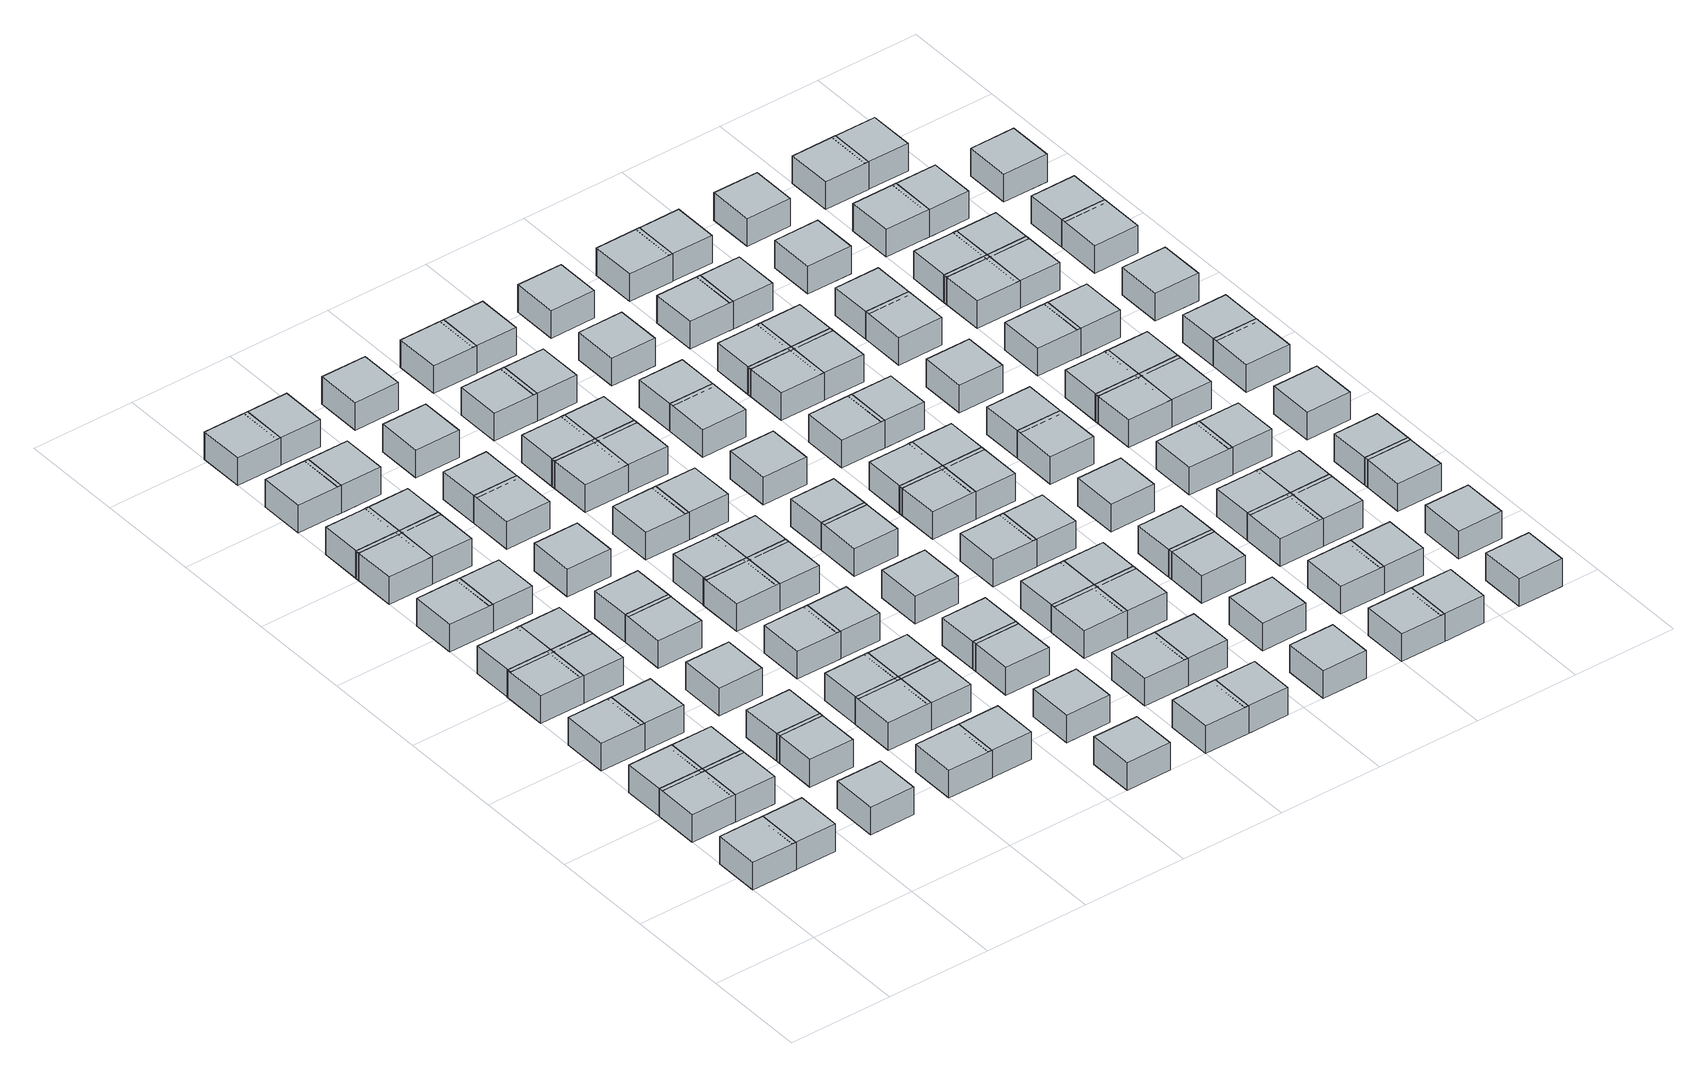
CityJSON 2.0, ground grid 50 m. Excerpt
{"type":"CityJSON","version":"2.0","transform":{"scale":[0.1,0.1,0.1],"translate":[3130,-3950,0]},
"CityObjects":{
"object1":{"type":"GenericCityObject","geometry":[{"type":"Solid","lod":"1","boundaries":[[[[0,1,2,3]],[[4,5,1,0]],[[5,6,2,1]],[[6,7,3,2]],[[7,4,0,3]],[[7,6,5,4]]]]}]},
"object2":{"type":"GenericCityObject","geometry":[{"type":"Solid","lod":"1","boundaries":[[[[8,9,10,11]],[[12,13,9,8]],[[13,14,10,9]],[[14,15,11,10]],[[15,12,8,11]],[[15,14,13,12]]]]}]},
"object3":{"type":"GenericCityObject","geometry":[{"type":"Solid","lod":"1","boundaries":[[[[16,17,18,19]],[[20,21,17,16]],[[21,22,18,17]],[[22,23,19,18]],[[23,20,16,19]],[[23,22,21,20]]]]}]},
"object4":{"type":"GenericCityObject","geometry":[{"type":"Solid","lod":"1","boundaries":[[[[24,25,26,27]],[[28,29,25,24]],[[29,30,26,25]],[[30,31,27,26]],[[31,28,24,27]],[[31,30,29,28]]]]}]},
"object5":{"type":"GenericCityObject","geometry":[{"type":"Solid","lod":"1","boundaries":[[[[32,33,34,35]],[[36,37,33,32]],[[37,38,34,33]],[[38,39,35,34]],[[39,36,32,35]],[[39,38,37,36]]]]}]},
"object6":{"type":"GenericCityObject","geometry":[{"type":"Solid","lod":"1","boundaries":[[[[40,41,42,43]],[[44,45,41,40]],[[45,46,42,41]],[[46,47,43,42]],[[47,44,40,43]],[[47,46,45,44]]]]}]},
"object7":{"type":"GenericCityObject","geometry":[{"type":"Solid","lod":"1","boundaries":[[[[48,49,50,51]],[[52,53,49,48]],[[53,54,50,49]],[[54,55,51,50]],[[55,52,48,51]],[[55,54,53,52]]]]}]},
"object8":{"type":"GenericCityObject","geometry":[{"type":"Solid","lod":"1","boundaries":[[[[56,57,58,59]],[[60,61,57,56]],[[61,62,58,57]],[[62,63,59,58]],[[63,60,56,59]],[[63,62,61,60]]]]}]},
"object9":{"type":"GenericCityObject","geometry":[{"type":"Solid","lod":"1","boundaries":[[[[64,65,66,67]],[[68,69,65,64]],[[69,70,66,65]],[[70,71,67,66]],[[71,68,64,67]],[[71,70,69,68]]]]}]},
"object10":{"type":"GenericCityObject","geometry":[{"type":"Solid","lod":"1","boundaries":[[[[72,73,74,75]],[[76,77,73,72]],[[77,78,74,73]],[[78,79,75,74]],[[79,76,72,75]],[[79,78,77,76]]]]}]},
"object11":{"type":"GenericCityObject","geometry":[{"type":"Solid","lod":"1","boundaries":[[[[80,81,82,83]],[[84,85,81,80]],[[85,86,82,81]],[[86,87,83,82]],[[87,84,80,83]],[[87,86,85,84]]]]}]},
"object12":{"type":"GenericCityObject","geometry":[{"type":"Solid","lod":"1","boundaries":[[[[88,89,90,91]],[[92,93,89,88]],[[93,94,90,89]],[[94,95,91,90]],[[95,92,88,91]],[[95,94,93,92]]]]}]},
"object13":{"type":"GenericCityObject","geometry":[{"type":"Solid","lod":"1","boundaries":[[[[96,97,98,99]],[[100,101,97,96]],[[101,102,98,97]],[[102,103,99,98]],[[103,100,96,99]],[[103,102,101,100]]]]}]},
"object14":{"type":"GenericCityObject","geometry":[{"type":"Solid","lod":"1","boundaries":[[[[104,105,106,107]],[[108,109,105,104]],[[109,110,106,105]],[[110,111,107,106]],[[111,108,104,107]],[[111,110,109,108]]]]}]},
"object15":{"type":"GenericCityObject","geometry":[{"type":"Solid","lod":"1","boundaries":[[[[112,113,114,115]],[[116,117,113,112]],[[117,118,114,113]],[[118,119,115,114]],[[119,116,112,115]],[[119,118,117,116]]]]}]},
"object16":{"type":"GenericCityObject","geometry":[{"type":"Solid","lod":"1","boundaries":[[[[120,121,122,123]],[[124,125,121,120]],[[125,126,122,121]],[[126,127,123,122]],[[127,124,120,123]],[[127,126,125,124]]]]}]},
"object17":{"type":"GenericCityObject","geometry":[{"type":"Solid","lod":"1","boundaries":[[[[128,129,130,131]],[[132,133,129,128]],[[133,134,130,129]],[[134,135,131,130]],[[135,132,128,131]],[[135,134,133,132]]]]}]},
"object18":{"type":"GenericCityObject","geometry":[{"type":"Solid","lod":"1","boundaries":[[[[136,137,138,139]],[[140,141,137,136]],[[141,142,138,137]],[[142,143,139,138]],[[143,140,136,139]],[[143,142,141,140]]]]}]},
"object19":{"type":"GenericCityObject","geometry":[{"type":"Solid","lod":"1","boundaries":[[[[144,145,146,147]],[[148,149,145,144]],[[149,150,146,145]],[[150,151,147,146]],[[151,148,144,147]],[[151,150,149,148]]]]}]},
"object20":{"type":"GenericCityObject","geometry":[{"type":"Solid","lod":"1","boundaries":[[[[152,153,154,155]],[[156,157,153,152]],[[157,158,154,153]],[[158,159,155,154]],[[159,156,152,155]],[[159,158,157,156]]]]}]},
"object21":{"type":"GenericCityObject","geometry":[{"type":"Solid","lod":"1","boundaries":[[[[160,161,162,163]],[[164,165,161,160]],[[165,166,162,161]],[[166,167,163,162]],[[167,164,160,163]],[[167,166,165,164]]]]}]},
"object22":{"type":"GenericCityObject","geometry":[{"type":"Solid","lod":"1","boundaries":[[[[168,169,170,171]],[[172,173,169,168]],[[173,174,170,169]],[[174,175,171,170]],[[175,172,168,171]],[[175,174,173,172]]]]}]},
"object23":{"type":"GenericCityObject","geometry":[{"type":"Solid","lod":"1","boundaries":[[[[176,177,178,179]],[[180,181,177,176]],[[181,182,178,177]],[[182,183,179,178]],[[183,180,176,179]],[[183,182,181,180]]]]}]},
"object24":{"type":"GenericCityObject","geometry":[{"type":"Solid","lod":"1","boundaries":[[[[184,185,186,187]],[[188,189,185,184]],[[189,190,186,185]],[[190,191,187,186]],[[191,188,184,187]],[[191,190,189,188]]]]}]},
"object25":{"type":"GenericCityObject","geometry":[{"type":"Solid","lod":"1","boundaries":[[[[192,193,194,195]],[[196,197,193,192]],[[197,198,194,193]],[[198,199,195,194]],[[199,196,192,195]],[[199,198,197,196]]]]}]},
"object26":{"type":"GenericCityObject","geometry":[{"type":"Solid","lod":"1","boundaries":[[[[200,201,202,203]],[[204,205,201,200]],[[205,206,202,201]],[[206,207,203,202]],[[207,204,200,203]],[[207,206,205,204]]]]}]},
"object27":{"type":"GenericCityObject","geometry":[{"type":"Solid","lod":"1","boundaries":[[[[208,209,210,211]],[[212,213,209,208]],[[213,214,210,209]],[[214,215,211,210]],[[215,212,208,211]],[[215,214,213,212]]]]}]},
"object28":{"type":"GenericCityObject","geometry":[{"type":"Solid","lod":"1","boundaries":[[[[216,217,218,219]],[[220,221,217,216]],[[221,222,218,217]],[[222,223,219,218]],[[223,220,216,219]],[[223,222,221,220]]]]}]},
"object29":{"type":"GenericCityObject","geometry":[{"type":"Solid","lod":"1","boundaries":[[[[224,225,226,227]],[[228,229,225,224]],[[229,230,226,225]],[[230,231,227,226]],[[231,228,224,227]],[[231,230,229,228]]]]}]},
"object30":{"type":"GenericCityObject","geometry":[{"type":"Solid","lod":"1","boundaries":[[[[232,233,234,235]],[[236,237,233,232]],[[237,238,234,233]],[[238,239,235,234]],[[239,236,232,235]],[[239,238,237,236]]]]}]},
"object31":{"type":"GenericCityObject","geometry":[{"type":"Solid","lod":"1","boundaries":[[[[240,241,242,243]],[[244,245,241,240]],[[245,246,242,241]],[[246,247,243,242]],[[247,244,240,243]],[[247,246,245,244]]]]}]},
"object32":{"type":"GenericCityObject","geometry":[{"type":"Solid","lod":"1","boundaries":[[[[248,249,250,251]],[[252,253,249,248]],[[253,254,250,249]],[[254,255,251,250]],[[255,252,248,251]],[[255,254,253,252]]]]}]},
"object33":{"type":"GenericCityObject","geometry":[{"type":"Solid","lod":"1","boundaries":[[[[256,257,258,259]],[[260,261,257,256]],[[261,262,258,257]],[[262,263,259,258]],[[263,260,256,259]],[[263,262,261,260]]]]}]},
"object34":{"type":"GenericCityObject","geometry":[{"type":"Solid","lod":"1","boundaries":[[[[264,265,266,267]],[[268,269,265,264]],[[269,270,266,265]],[[270,271,267,266]],[[271,268,264,267]],[[271,270,269,268]]]]}]},
"object35":{"type":"GenericCityObject","geometry":[{"type":"Solid","lod":"1","boundaries":[[[[272,273,274,275]],[[276,277,273,272]],[[277,278,274,273]],[[278,279,275,274]],[[279,276,272,275]],[[279,278,277,276]]]]}]},
"object36":{"type":"GenericCityObject","geometry":[{"type":"Solid","lod":"1","boundaries":[[[[280,281,282,283]],[[284,285,281,280]],[[285,286,282,281]],[[286,287,283,282]],[[287,284,280,283]],[[287,286,285,284]]]]}]},
"object37":{"type":"GenericCityObject","geometry":[{"type":"Solid","lod":"1","boundaries":[[[[288,289,290,291]],[[292,293,289,288]],[[293,294,290,289]],[[294,295,291,290]],[[295,292,288,291]],[[295,294,293,292]]]]}]},
"object38":{"type":"GenericCityObject","geometry":[{"type":"Solid","lod":"1","boundaries":[[[[296,297,298,299]],[[300,301,297,296]],[[301,302,298,297]],[[302,303,299,298]],[[303,300,296,299]],[[303,302,301,300]]]]}]},
"object39":{"type":"GenericCityObject","geometry":[{"type":"Solid","lod":"1","boundaries":[[[[304,305,306,307]],[[308,309,305,304]],[[309,310,306,305]],[[310,311,307,306]],[[311,308,304,307]],[[311,310,309,308]]]]}]},
"object40":{"type":"GenericCityObject","geometry":[{"type":"Solid","lod":"1","boundaries":[[[[312,313,314,315]],[[316,317,313,312]],[[317,318,314,313]],[[318,319,315,314]],[[319,316,312,315]],[[319,318,317,316]]]]}]},
"object41":{"type":"GenericCityObject","geometry":[{"type":"Solid","lod":"1","boundaries":[[[[320,321,322,323]],[[324,325,321,320]],[[325,326,322,321]],[[326,327,323,322]],[[327,324,320,323]],[[327,326,325,324]]]]}]},
"object42":{"type":"GenericCityObject","geometry":[{"type":"Solid","lod":"1","boundaries":[[[[328,329,330,331]],[[332,333,329,328]],[[333,334,330,329]],[[334,335,331,330]],[[335,332,328,331]],[[335,334,333,332]]]]}]},
"object43":{"type":"GenericCityObject","geometry":[{"type":"Solid","lod":"1","boundaries":[[[[336,337,338,339]],[[340,341,337,336]],[[341,342,338,337]],[[342,343,339,338]],[[343,340,336,339]],[[343,342,341,340]]]]}]},
"object44":{"type":"GenericCityObject","geometry":[{"type":"Solid","lod":"1","boundaries":[[[[344,345,346,347]],[[348,349,345,344]],[[349,350,346,345]],[[350,351,347,346]],[[351,348,344,347]],[[351,350,349,348]]]]}]},
"object45":{"type":"GenericCityObject","geometry":[{"type":"Solid","lod":"1","boundaries":[[[[352,353,354,355]],[[356,357,353,352]],[[357,358,354,353]],[[358,359,355,354]],[[359,356,352,355]],[[359,358,357,356]]]]}]},
"object46":{"type":"GenericCityObject","geometry":[{"type":"Solid","lod":"1","boundaries":[[[[360,361,362,363]],[[364,365,361,360]],[[365,366,362,361]],[[366,367,363,362]],[[367,364,360,363]],[[367,366,365,364]]]]}]},
"object47":{"type":"GenericCityObject","geometry":[{"type":"Solid","lod":"1","boundaries":[[[[368,369,370,371]],[[372,373,369,368]],[[373,374,370,369]],[[374,375,371,370]],[[375,372,368,371]],[[375,374,373,372]]]]}]},
"object48":{"type":"GenericCityObject","geometry":[{"type":"Solid","lod":"1","boundaries":[[[[376,377,378,379]],[[380,381,377,376]],[[381,382,378,377]],[[382,383,379,378]],[[383,380,376,379]],[[383,382,381,380]]]]}]},
"object49":{"type":"GenericCityObject","geometry":[{"type":"Solid","lod":"1","boundaries":[[[[384,385,386,387]],[[388,389,385,384]],[[389,390,386,385]],[[390,391,387,386]],[[391,388,384,387]],[[391,390,389,388]]]]}]},
"object50":{"type":"GenericCityObject","geometry":[{"type":"Solid","lod":"1","boundaries":[[[[392,393,394,395]],[[396,397,393,392]],[[397,398,394,393]],[[398,399,395,394]],[[399,396,392,395]],[[399,398,397,396]]]]}]},
"object51":{"type":"GenericCityObject","geometry":[{"type":"Solid","lod":"1","boundaries":[[[[400,401,402,403]],[[404,405,401,400]],[[405,406,402,401]],[[406,407,403,402]],[[407,404,400,403]],[[407,406,405,404]]]]}]},
"object52":{"type":"GenericCityObject","geometry":[{"type":"Solid","lod":"1","boundaries":[[[[408,409,410,411]],[[412,413,409,408]],[[413,414,410,409]],[[414,415,411,410]],[[415,412,408,411]],[[415,414,413,412]]]]}]},
"object53":{"type":"GenericCityObject","geometry":[{"type":"Solid","lod":"1","boundaries":[[[[416,417,418,419]],[[420,421,417,416]],[[421,422,418,417]],[[422,423,419,418]],[[423,420,416,419]],[[423,422,421,420]]]]}]},
"object54":{"type":"GenericCityObject","geometry":[{"type":"Solid","lod":"1","boundaries":[[[[424,425,426,427]],[[428,429,425,424]],[[429,430,426,425]],[[430,431,427,426]],[[431,428,424,427]],[[431,430,429,428]]]]}]},
"object55":{"type":"GenericCityObject","geometry":[{"type":"Solid","lod":"1","boundaries":[[[[432,433,434,435]],[[436,437,433,432]],[[437,438,434,433]],[[438,439,435,434]],[[439,436,432,435]],[[439,438,437,436]]]]}]},
"object56":{"type":"GenericCityObject","geometry":[{"type":"Solid","lod":"1","boundaries":[[[[440,441,442,443]],[[444,445,441,440]],[[445,446,442,441]],[[446,447,443,442]],[[447,444,440,443]],[[447,446,445,444]]]]}]},
"object57":{"type":"GenericCityObject","geometry":[{"type":"Solid","lod":"1","boundaries":[[[[448,449,450,451]],[[452,453,449,448]],[[453,454,450,449]],[[454,455,451,450]],[[455,452,448,451]],[[455,454,453,452]]]]}]},
"object58":{"type":"GenericCityObject","geometry":[{"type":"Solid","lod":"1","boundaries":[[[[456,457,458,459]],[[460,461,457,456]],[[461,462,458,457]],[[462,463,459,458]],[[463,460,456,459]],[[463,462,461,460]]]]}]},
"object59":{"type":"GenericCityObject","geometry":[{"type":"Solid","lod":"1","boundaries":[[[[464,465,466,467]],[[468,469,465,464]],[[469,470,466,465]],[[470,471,467,466]],[[471,468,464,467]],[[471,470,469,468]]]]}]},
"object60":{"type":"GenericCityObject","geometry":[{"type":"Solid","lod":"1","boundaries":[[[[472,473,474,475]],[[476,477,473,472]],[[477,478,474,473]],[[478,479,475,474]],[[479,476,472,475]],[[479,478,477,476]]]]}]},
"object61":{"type":"GenericCityObject","geometry":[{"type":"Solid","lod":"1","boundaries":[[[[480,481,482,483]],[[484,485,481,480]],[[485,486,482,481]],[[486,487,483,482]],[[487,484,480,483]],[[487,486,485,484]]]]}]},
"object62":{"type":"GenericCityObject","geometry":[{"type":"Solid","lod":"1","boundaries":[[[[488,489,490,491]],[[492,493,489,488]],[[493,494,490,489]],[[494,495,491,490]],[[495,492,488,491]],[[495,494,493,492]]]]}]},
"object63":{"type":"GenericCityObject","geometry":[{"type":"Solid","lod":"1","boundaries":[[[[496,497,498,499]],[[500,501,497,496]],[[501,502,498,497]],[[502,503,499,498]],[[503,500,496,499]],[[503,502,501,500]]]]}]},
"object64":{"type":"GenericCityObject","geometry":[{"type":"Solid","lod":"1","boundaries":[[[[504,505,506,507]],[[508,509,505,504]],[[509,510,506,505]],[[510,511,507,506]],[[511,508,504,507]],[[511,510,509,508]]]]}]},
"object65":{"type":"GenericCityObject","geometry":[{"type":"Solid","lod":"1","boundaries":[[[[512,513,514,515]],[[516,517,513,512]],[[517,518,514,513]],[[518,519,515,514]],[[519,516,512,515]],[[519,518,517,516]]]]}]},
"object66":{"type":"GenericCityObject","geometry":[{"type":"Solid","lod":"1","boundaries":[[[[520,521,522,523]],[[524,525,521,520]],[[525,526,522,521]],[[526,527,523,522]],[[527,524,520,523]],[[527,526,525,524]]]]}]},
"object67":{"type":"GenericCityObject","geometry":[{"type":"Solid","lod":"1","boundaries":[[[[528,529,530,531]],[[532,533,529,528]],[[533,534,530,529]],[[534,535,531,530]],[[535,532,528,531]],[[535,534,533,532]]]]}]},
"object68":{"type":"GenericCityObject","geometry":[{"type":"Solid","lod":"1","boundaries":[[[[536,537,538,539]],[[540,541,537,536]],[[541,542,538,537]],[[542,543,539,538]],[[543,540,536,539]],[[543,542,541,540]]]]}]},
"object69":{"type":"GenericCityObject","geometry":[{"type":"Solid","lod":"1","boundaries":[[[[544,545,546,547]],[[548,549,545,544]],[[549,550,546,545]],[[550,551,547,546]],[[551,548,544,547]],[[551,550,549,548]]]]}]},
"object70":{"type":"GenericCityObject","geometry":[{"type":"Solid","lod":"1","boundaries":[[[[552,553,554,555]],[[556,557,553,552]],[[557,558,554,553]],[[558,559,555,554]],[[559,556,552,555]],[[559,558,557,556]]]]}]},
"object71":{"type":"GenericCityObject","geometry":[{"type":"Solid","lod":"1","boundaries":[[[[560,561,562,563]],[[564,565,561,560]],[[565,566,562,561]],[[566,567,563,562]],[[567,564,560,563]],[[567,566,565,564]]]]}]},
"object72":{"type":"GenericCityObject","geometry":[{"type":"Solid","lod":"1","boundaries":[[[[568,569,570,571]],[[572,573,569,568]],[[573,574,570,569]],[[574,575,571,570]],[[575,572,568,571]],[[575,574,573,572]]]]}]},
"object73":{"type":"GenericCityObject","geometry":[{"type":"Solid","lod":"1","boundaries":[[[[576,577,578,579]],[[580,581,577,576]],[[581,582,578,577]],[[582,583,579,578]],[[583,580,576,579]],[[583,582,581,580]]]]}]},
"object74":{"type":"GenericCityObject","geometry":[{"type":"Solid","lod":"1","boundaries":[[[[584,585,586,587]],[[588,589,585,584]],[[589,590,586,585]],[[590,591,587,586]],[[591,588,584,587]],[[591,590,589,588]]]]}]},
"object75":{"type":"GenericCityObject","geometry":[{"type":"Solid","lod":"1","boundaries":[[[[592,593,594,595]],[[596,597,593,592]],[[597,598,594,593]],[[598,599,595,594]],[[599,596,592,595]],[[599,598,597,596]]]]}]},
"object76":{"type":"GenericCityObject","geometry":[{"type":"Solid","lod":"1","boundaries":[[[[600,601,602,603]],[[604,605,601,600]],[[605,606,602,601]],[[606,607,603,602]],[[607,604,600,603]],[[607,606,605,604]]]]}]},
"object77":{"type":"GenericCityObject","geometry":[{"type":"Solid","lod":"1","boundaries":[[[[608,609,610,611]],[[612,613,609,608]],[[613,614,610,609]],[[614,615,611,610]],[[615,612,608,611]],[[615,614,613,612]]]]}]},
"object78":{"type":"GenericCityObject","geometry":[{"type":"Solid","lod":"1","boundaries":[[[[616,617,618,619]],[[620,621,617,616]],[[621,622,618,617]],[[622,623,619,618]],[[623,620,616,619]],[[623,622,621,620]]]]}]},
"object79":{"type":"GenericCityObject","geometry":[{"type":"Solid","lod":"1","boundaries":[[[[624,625,626,627]],[[628,629,625,624]],[[629,630,626,625]],[[630,631,627,626]],[[631,628,624,627]],[[631,630,629,628]]]]}]},
"object80":{"type":"GenericCityObject","geometry":[{"type":"Solid","lod":"1","boundaries":[[[[632,633,634,635]],[[636,637,633,632]],[[637,638,634,633]],[[638,639,635,634]],[[639,636,632,635]],[[639,638,637,636]]]]}]},
"object81":{"type":"GenericCityObject","geometry":[{"type":"Solid","lod":"1","boundaries":[[[[640,641,642,643]],[[644,645,641,640]],[[645,646,642,641]],[[646,647,643,642]],[[647,644,640,643]],[[647,646,645,644]]]]}]},
"object82":{"type":"GenericCityObject","geometry":[{"type":"Solid","lod":"1","boundaries":[[[[648,649,650,651]],[[652,653,649,648]],[[653,654,650,649]],[[654,655,651,650]],[[655,652,648,651]],[[655,654,653,652]]]]}]},
"object83":{"type":"GenericCityObject","geometry":[{"type":"Solid","lod":"1","boundaries":[[[[656,657,658,659]],[[660,661,657,656]],[[661,662,658,657]],[[662,663,659,658]],[[663,660,656,659]],[[663,662,661,660]]]]}]},
"object84":{"type":"GenericCityObject","geometry":[{"type":"Solid","lod":"1","boundaries":[[[[664,665,666,667]],[[668,669,665,664]],[[669,670,666,665]],[[670,671,667,666]],[[671,668,664,667]],[[671,670,669,668]]]]}]},
"object85":{"type":"GenericCityObject","geometry":[{"type":"Solid","lod":"1","boundaries":[[[[672,673,674,675]],[[676,677,673,672]],[[677,678,674,673]],[[678,679,675,674]],[[679,676,672,675]],[[679,678,677,676]]]]}]},
"object86":{"type":"GenericCityObject","geometry":[{"type":"Solid","lod":"1","boundaries":[[[[680,681,682,683]],[[684,685,681,680]],[[685,686,682,681]],[[686,687,683,682]],[[687,684,680,683]],[[687,686,685,684]]]]}]},
"object87":{"type":"GenericCityObject","geometry":[{"type":"Solid","lod":"1","boundaries":[[[[688,689,690,691]],[[692,693,689,688]],[[693,694,690,689]],[[694,695,691,690]],[[695,692,688,691]],[[695,694,693,692]]]]}]},
"object88":{"type":"GenericCityObject","geometry":[{"type":"Solid","lod":"1","boundaries":[[[[696,697,698,699]],[[700,701,697,696]],[[701,702,698,697]],[[702,703,699,698]],[[703,700,696,699]],[[703,702,701,700]]]]}]},
"object89":{"type":"GenericCityObject","geometry":[{"type":"Solid","lod":"1","boundaries":[[[[704,705,706,707]],[[708,709,705,704]],[[709,710,706,705]],[[710,711,707,706]],[[711,708,704,707]],[[711,710,709,708]]]]}]},
"object90":{"type":"GenericCityObject","geometry":[{"type":"Solid","lod":"1","boundaries":[[[[712,713,714,715]],[[716,717,713,712]],[[717,718,714,713]],[[718,719,715,714]],[[719,716,712,715]],[[719,718,717,716]]]]}]},
"object91":{"type":"GenericCityObject","geometry":[{"type":"Solid","lod":"1","boundaries":[[[[720,721,722,723]],[[724,725,721,720]],[[725,726,722,721]],[[726,727,723,722]],[[727,724,720,723]],[[727,726,725,724]]]]}]},
"object92":{"type":"GenericCityObject","geometry":[{"type":"Solid","lod":"1","boundaries":[[[[728,729,730,731]],[[732,733,729,728]],[[733,734,730,729]],[[734,735,731,730]],[[735,732,728,731]],[[735,734,733,732]]]]}]},
"object93":{"type":"GenericCityObject","geometry":[{"type":"Solid","lod":"1","boundaries":[[[[736,737,738,739]],[[740,741,737,736]],[[741,742,738,737]],[[742,743,739,738]],[[743,740,736,739]],[[743,742,741,740]]]]}]},
"object94":{"type":"GenericCityObject","geometry":[{"type":"Solid","lod":"1","boundaries":[[[[744,745,746,747]],[[748,749,745,744]],[[749,750,746,745]],[[750,751,747,746]],[[751,748,744,747]],[[751,750,749,748]]]]}]},
"object95":{"type":"GenericCityObject","geometry":[{"type":"Solid","lod":"1","boundaries":[[[[752,753,754,755]],[[756,757,753,752]],[[757,758,754,753]],[[758,759,755,754]],[[759,756,752,755]],[[759,758,757,756]]]]}]},
"object96":{"type":"GenericCityObject","geometry":[{"type":"Solid","lod":"1","boundaries":[[[[760,761,762,763]],[[764,765,761,760]],[[765,766,762,761]],[[766,767,763,762]],[[767,764,760,763]],[[767,766,765,764]]]]}]},
"object97":{"type":"GenericCityObject","geometry":[{"type":"Solid","lod":"1","boundaries":[[[[768,769,770,771]],[[772,773,769,768]],[[773,774,770,769]],[[774,775,771,770]],[[775,772,768,771]],[[775,774,773,772]]]]}]},
"object98":{"type":"GenericCityObject","geometry":[{"type":"Solid","lod":"1","boundaries":[[[[776,777,778,779]],[[780,781,777,776]],[[781,782,778,777]],[[782,783,779,778]],[[783,780,776,779]],[[783,782,781,780]]]]}]},
"object99":{"type":"GenericCityObject","geometry":[{"type":"Solid","lod":"1","boundaries":[[[[784,785,786,787]],[[788,789,785,784]],[[789,790,786,785]],[[790,791,787,786]],[[791,788,784,787]],[[791,790,789,788]]]]}]},
"object100":{"type":"GenericCityObject","geometry":[{"type":"Solid","lod":"1","boundaries":[[[[792,793,794,795]],[[796,797,793,792]],[[797,798,794,793]],[[798,799,795,794]],[[799,796,792,795]],[[799,798,797,796]]]]}]},
"object101":{"type":"GenericCityObject","geometry":[{"type":"Solid","lod":"1","boundaries":[[[[800,801,802,803]],[[804,805,801,800]],[[805,806,802,801]],[[806,807,803,802]],[[807,804,800,803]],[[807,806,805,804]]]]}]},
"object102":{"type":"GenericCityObject","geometry":[{"type":"Solid","lod":"1","boundaries":[[[[808,809,810,811]],[[812,813,809,808]],[[813,814,810,809]],[[814,815,811,810]],[[815,812,808,811]],[[815,814,813,812]]]]}]},
"object103":{"type":"GenericCityObject","geometry":[{"type":"Solid","lod":"1","boundaries":[[[[816,817,818,819]],[[820,821,817,816]],[[821,822,818,817]],[[822,823,819,818]],[[823,820,816,819]],[[823,822,821,820]]]]}]},
"object104":{"type":"GenericCityObject","geometry":[{"type":"Solid","lod":"1","boundaries":[[[[824,825,826,827]],[[828,829,825,824]],[[829,830,826,825]],[[830,831,827,826]],[[831,828,824,827]],[[831,830,829,828]]]]}]},
"object105":{"type":"GenericCityObject","geometry":[{"type":"Solid","lod":"1","boundaries":[[[[832,833,834,835]],[[836,837,833,832]],[[837,838,834,833]],[[838,839,835,834]],[[839,836,832,835]],[[839,838,837,836]]]]}]},
"object106":{"type":"GenericCityObject","geometry":[{"type":"Solid","lod":"1","boundaries":[[[[840,841,842,843]],[[844,845,841,840]],[[845,846,842,841]],[[846,847,843,842]],[[847,844,840,843]],[[847,846,845,844]]]]}]},
"object107":{"type":"GenericCityObject","geometry":[{"type":"Solid","lod":"1","boundaries":[[[[848,849,850,851]],[[852,853,849,848]],[[853,854,850,849]],[[854,855,851,850]],[[855,852,848,851]],[[855,854,853,852]]]]}]},
"object108":{"type":"GenericCityObject","geometry":[{"type":"Solid","lod":"1","boundaries":[[[[856,857,858,859]],[[860,861,857,856]],[[861,862,858,857]],[[862,863,859,858]],[[863,860,856,859]],[[863,862,861,860]]]]}]},
"object109":{"type":"GenericCityObject","geometry":[{"type":"Solid","lod":"1","boundaries":[[[[864,865,866,867]],[[868,869,865,864]],[[869,870,866,865]],[[870,871,867,866]],[[871,868,864,867]],[[871,870,869,868]]]]}]},
"object110":{"type":"GenericCityObject","geometry":[{"type":"Solid","lod":"1","boundaries":[[[[872,873,874,875]],[[876,877,873,872]],[[877,878,874,873]],[[878,879,875,874]],[[879,876,872,875]],[[879,878,877,876]]]]}]},
"object111":{"type":"GenericCityObject","geometry":[{"type":"Solid","lod":"1","boundaries":[[[[880,881,882,883]],[[884,885,881,880]],[[885,886,882,881]],[[886,887,883,882]],[[887,884,880,883]],[[887,886,885,884]]]]}]},
"object112":{"type":"GenericCityObject","geometry":[{"type":"Solid","lod":"1","boundaries":[[[[888,889,890,891]],[[892,893,889,888]],[[893,894,890,889]],[[894,895,891,890]],[[895,892,888,891]],[[895,894,893,892]]]]}]},
"object113":{"type":"GenericCityObject","geometry":[{"type":"Solid","lod":"1","boundaries":[[[[896,897,898,899]],[[900,901,897,896]],[[901,902,898,897]],[[902,903,899,898]],[[903,900,896,899]],[[903,902,901,900]]]]}]},
"object114":{"type":"GenericCityObject","geometry":[{"type":"Solid","lod":"1","boundaries":[[[[904,905,906,907]],[[908,909,905,904]],[[909,910,906,905]],[[910,911,907,906]],[[911,908,904,907]],[[911,910,909,908]]]]}]},
"object115":{"type":"GenericCityObject","geometry":[{"type":"Solid","lod":"1","boundaries":[[[[912,913,914,915]],[[916,917,913,912]],[[917,918,914,913]],[[918,919,915,914]],[[919,916,912,915]],[[919,918,917,916]]]]}]},
"object116":{"type":"GenericCityObject","geometry":[{"type":"Solid","lod":"1","boundaries":[[[[920,921,922,923]],[[924,925,921,920]],[[925,926,922,921]],[[926,927,923,922]],[[927,924,920,923]],[[927,926,925,924]]]]}]},
"object117":{"type":"GenericCityObject","geometry":[{"type":"Solid","lod":"1","boundaries":[[[[928,929,930,931]],[[932,933,929,928]],[[933,934,930,929]],[[934,935,931,930]],[[935,932,928,931]],[[935,934,933,932]]]]}]},
"object118":{"type":"GenericCityObject","geometry":[{"type":"Solid","lod":"1","boundaries":[[[[936,937,938,939]],[[940,941,937,936]],[[941,942,938,937]],[[942,943,939,938]],[[943,940,936,939]],[[943,942,941,940]]]]}]},
"object119":{"type":"GenericCityObject","geometry":[{"type":"Solid","lod":"1","boundaries":[[[[944,945,946,947]],[[948,949,945,944]],[[949,950,946,945]],[[950,951,947,946]],[[951,948,944,947]],[[951,950,949,948]]]]}]},
"object120":{"type":"GenericCityObject","geometry":[{"type":"Solid","lod":"1","boundaries":[[[[952,953,954,955]],[[956,957,953,952]],[[957,958,954,953]],[[958,959,955,954]],[[959,956,952,955]],[[959,958,957,956]]]]}]},
"object121":{"type":"GenericCityObject","geometry":[{"type":"Solid","lod":"1","boundaries":[[[[960,961,962,963]],[[964,965,961,960]],[[965,966,962,961]],[[966,967,963,962]],[[967,964,960,963]],[[967,966,965,964]]]]}]},
"object122":{"type":"GenericCityObject","geometry":[{"type":"Solid","lod":"1","boundaries":[[[[968,969,970,971]],[[972,973,969,968]],[[973,974,970,969]],[[974,975,971,970]],[[975,972,968,971]],[[975,974,973,972]]]]}]},
"object123":{"type":"GenericCityObject","geometry":[{"type":"Solid","lod":"1","boundaries":[[[[976,977,978,979]],[[980,981,977,976]],[[981,982,978,977]],[[982,983,979,978]],[[983,980,976,979]],[[983,982,981,980]]]]}]},
"object124":{"type":"GenericCityObject","geometry":[{"type":"Solid","lod":"1","boundaries":[[[[984,985,986,987]],[[988,989,985,984]],[[989,990,986,985]],[[990,991,987,986]],[[991,988,984,987]],[[991,990,989,988]]]]}]},
"object125":{"type":"GenericCityObject","geometry":[{"type":"Solid","lod":"1","boundaries":[[[[992,993,994,995]],[[996,997,993,992]],[[997,998,994,993]],[[998,999,995,994]],[[999,996,992,995]],[[999,998,997,996]]]]}]},
"object126":{"type":"GenericCityObject","geometry":[{"type":"Solid","lod":"1","boundaries":[[[[1000,1001,1002,1003]],[[1004,1005,1001,1000]],[[1005,1006,1002,1001]],[[1006,1007,1003,1002]],[[1007,1004,1000,1003]],[[1007,1006,1005,1004]]]]}]},
"object127":{"type":"GenericCityObject","geometry":[{"type":"Solid","lod":"1","boundaries":[[[[1008,1009,1010,1011]],[[1012,1013,1009,1008]],[[1013,1014,1010,1009]],[[1014,1015,1011,1010]],[[1015,1012,1008,1011]],[[1015,1014,1013,1012]]]]}]},
"object128":{"type":"GenericCityObject","geometry":[{"type":"Solid","lod":"1","boundaries":[[[[1016,1017,1018,1019]],[[1020,1021,1017,1016]],[[1021,1022,1018,1017]],[[1022,1023,1019,1018]],[[1023,1020,1016,1019]],[[1023,1022,1021,1020]]]]}]},
"object129":{"type":"GenericCityObject","geometry":[{"type":"Solid","lod":"1","boundaries":[[[[1024,1025,1026,1027]],[[1028,1029,1025,1024]],[[1029,1030,1026,1025]],[[1030,1031,1027,1026]],[[1031,1028,1024,1027]],[[1031,1030,1029,1028]]]]}]},
"object130":{"type":"GenericCityObject","geometry":[{"type":"Solid","lod":"1","boundaries":[[[[1032,1033,1034,1035]],[[1036,1037,1033,1032]],[[1037,1038,1034,1033]],[[1038,1039,1035,1034]],[[1039,1036,1032,1035]],[[1039,1038,1037,1036]]]]}]},
"object131":{"type":"GenericCityObject","geometry":[{"type":"Solid","lod":"1","boundaries":[[[[1040,1041,1042,1043]],[[1044,1045,1041,1040]],[[1045,1046,1042,1041]],[[1046,1047,1043,1042]],[[1047,1044,1040,1043]],[[1047,1046,1045,1044]]]]}]},
"object132":{"type":"GenericCityObject","geometry":[{"type":"Solid","lod":"1","boundaries":[[[[1048,1049,1050,1051]],[[1052,1053,1049,1048]],[[1053,1054,1050,1049]],[[1054,1055,1051,1050]],[[1055,1052,1048,1051]],[[1055,1054,1053,1052]]]]}]},
"object133":{"type":"GenericCityObject","geometry":[{"type":"Solid","lod":"1","boundaries":[[[[1056,1057,1058,1059]],[[1060,1061,1057,1056]],[[1061,1062,1058,1057]],[[1062,1063,1059,1058]],[[1063,1060,1056,1059]],[[1063,1062,1061,1060]]]]}]},
"object134":{"type":"GenericCityObject","geometry":[{"type":"Solid","lod":"1","boundaries":[[[[1064,1065,1066,1067]],[[1068,1069,1065,1064]],[[1069,1070,1066,1065]],[[1070,1071,1067,1066]],[[1071,1068,1064,1067]],[[1071,1070,1069,1068]]]]}]},
"object135":{"type":"GenericCityObject","geometry":[{"type":"Solid","lod":"1","boundaries":[[[[1072,1073,1074,1075]],[[1076,1077,1073,1072]],[[1077,1078,1074,1073]],[[1078,1079,1075,1074]],[[1079,1076,1072,1075]],[[1079,1078,1077,1076]]]]}]},
"object136":{"type":"GenericCityObject","geometry":[{"type":"Solid","lod":"1","boundaries":[[[[1080,1081,1082,1083]],[[1084,1085,1081,1080]],[[1085,1086,1082,1081]],[[1086,1087,1083,1082]],[[1087,1084,1080,1083]],[[1087,1086,1085,1084]]]]}]},
"object137":{"type":"GenericCityObject","geometry":[{"type":"Solid","lod":"1","boundaries":[[[[1088,1089,1090,1091]],[[1092,1093,1089,1088]],[[1093,1094,1090,1089]],[[1094,1095,1091,1090]],[[1095,1092,1088,1091]],[[1095,1094,1093,1092]]]]}]},
"object138":{"type":"GenericCityObject","geometry":[{"type":"Solid","lod":"1","boundaries":[[[[1096,1097,1098,1099]],[[1100,1101,1097,1096]],[[1101,1102,1098,1097]],[[1102,1103,1099,1098]],[[1103,1100,1096,1099]],[[1103,1102,1101,1100]]]]}]}
},
"vertices":[
[0,400,0],[220,400,0],[220,620,0],[0,620,0],[0,400,140],[220,400,140],[220,620,140],[0,620,140],
[0,800,0],[220,800,0],[220,1020,0],[0,1020,0],[0,800,140],[220,800,140],[220,1020,140],[0,1020,140],
[0,1000,0],[220,1000,0],[220,1220,0],[0,1220,0],[0,1000,140],[220,1000,140],[220,1220,140],[0,1220,140],
[200,400,0],[420,400,0],[420,620,0],[200,620,0],[200,400,140],[420,400,140],[420,620,140],[200,620,140],
[0,1400,0],[220,1400,0],[220,1620,0],[0,1620,0],[0,1400,140],[220,1400,140],[220,1620,140],[0,1620,140],
[200,800,0],[420,800,0],[420,1020,0],[200,1020,0],[200,800,140],[420,800,140],[420,1020,140],[200,1020,140],
[200,1000,0],[420,1000,0],[420,1220,0],[200,1220,0],[200,1000,140],[420,1000,140],[420,1220,140],[200,1220,140],
[0,1800,0],[220,1800,0],[220,2020,0],[0,2020,0],[0,1800,140],[220,1800,140],[220,2020,140],[0,2020,140],
[0,2000,0],[220,2000,0],[220,2220,0],[0,2220,0],[0,2000,140],[220,2000,140],[220,2220,140],[0,2220,140],
[200,1400,0],[420,1400,0],[420,1620,0],[200,1620,0],[200,1400,140],[420,1400,140],[420,1620,140],[200,1620,140],
[600,400,0],[820,400,0],[820,620,0],[600,620,0],[600,400,140],[820,400,140],[820,620,140],[600,620,140],
[0,2400,0],[220,2400,0],[220,2620,0],[0,2620,0],[0,2400,140],[220,2400,140],[220,2620,140],[0,2620,140],
[200,1800,0],[420,1800,0],[420,2020,0],[200,2020,0],[200,1800,140],[420,1800,140],[420,2020,140],[200,2020,140],
[200,2000,0],[420,2000,0],[420,2220,0],[200,2220,0],[200,2000,140],[420,2000,140],[420,2220,140],[200,2220,140],
[600,800,0],[820,800,0],[820,1020,0],[600,1020,0],[600,800,140],[820,800,140],[820,1020,140],[600,1020,140],
[0,2800,0],[220,2800,0],[220,3020,0],[0,3020,0],[0,2800,140],[220,2800,140],[220,3020,140],[0,3020,140],
[600,1000,0],[820,1000,0],[820,1220,0],[600,1220,0],[600,1000,140],[820,1000,140],[820,1220,140],[600,1220,140],
[0,3000,0],[220,3000,0],[220,3220,0],[0,3220,0],[0,3000,140],[220,3000,140],[220,3220,140],[0,3220,140],
[200,2400,0],[420,2400,0],[420,2620,0],[200,2620,0],[200,2400,140],[420,2400,140],[420,2620,140],[200,2620,140],
[600,1400,0],[820,1400,0],[820,1620,0],[600,1620,0],[600,1400,140],[820,1400,140],[820,1620,140],[600,1620,140],
[0,3400,0],[220,3400,0],[220,3620,0],[0,3620,0],[0,3400,140],[220,3400,140],[220,3620,140],[0,3620,140],
[200,2800,0],[420,2800,0],[420,3020,0],[200,3020,0],[200,2800,140],[420,2800,140],[420,3020,140],[200,3020,140],
[200,3000,0],[420,3000,0],[420,3220,0],[200,3220,0],[200,3000,140],[420,3000,140],[420,3220,140],[200,3220,140],
[1000,400,0],[1220,400,0],[1220,620,0],[1000,620,0],[1000,400,140],[1220,400,140],[1220,620,140],[1000,620,140],
[600,1800,0],[820,1800,0],[820,2020,0],[600,2020,0],[600,1800,140],[820,1800,140],[820,2020,140],[600,2020,140],
[0,3800,0],[220,3800,0],[220,4020,0],[0,4020,0],[0,3800,140],[220,3800,140],[220,4020,140],[0,4020,140],
[600,2000,0],[820,2000,0],[820,2220,0],[600,2220,0],[600,2000,140],[820,2000,140],[820,2220,140],[600,2220,140],
[200,3400,0],[420,3400,0],[420,3620,0],[200,3620,0],[200,3400,140],[420,3400,140],[420,3620,140],[200,3620,140],
[1000,800,0],[1220,800,0],[1220,1020,0],[1000,1020,0],[1000,800,140],[1220,800,140],[1220,1020,140],[1000,1020,140],
[1000,1000,0],[1220,1000,0],[1220,1220,0],[1000,1220,0],[1000,1000,140],[1220,1000,140],[1220,1220,140],[1000,1220,140],
[1200,400,0],[1420,400,0],[1420,620,0],[1200,620,0],[1200,400,140],[1420,400,140],[1420,620,140],[1200,620,140],
[600,2400,0],[820,2400,0],[820,2620,0],[600,2620,0],[600,2400,140],[820,2400,140],[820,2620,140],[600,2620,140],
[200,3800,0],[420,3800,0],[420,4020,0],[200,4020,0],[200,3800,140],[420,3800,140],[420,4020,140],[200,4020,140],
[1000,1400,0],[1220,1400,0],[1220,1620,0],[1000,1620,0],[1000,1400,140],[1220,1400,140],[1220,1620,140],[1000,1620,140],
[1200,800,0],[1420,800,0],[1420,1020,0],[1200,1020,0],[1200,800,140],[1420,800,140],[1420,1020,140],[1200,1020,140],
[600,2800,0],[820,2800,0],[820,3020,0],[600,3020,0],[600,2800,140],[820,2800,140],[820,3020,140],[600,3020,140],
[1200,1000,0],[1420,1000,0],[1420,1220,0],[1200,1220,0],[1200,1000,140],[1420,1000,140],[1420,1220,140],[1200,1220,140],
[600,3000,0],[820,3000,0],[820,3220,0],[600,3220,0],[600,3000,140],[820,3000,140],[820,3220,140],[600,3220,140],
[1000,1800,0],[1220,1800,0],[1220,2020,0],[1000,2020,0],[1000,1800,140],[1220,1800,140],[1220,2020,140],[1000,2020,140],
[1600,0,0],[1820,0,0],[1820,220,0],[1600,220,0],[1600,0,140],[1820,0,140],[1820,220,140],[1600,220,140],
[1000,2000,0],[1220,2000,0],[1220,2220,0],[1000,2220,0],[1000,2000,140],[1220,2000,140],[1220,2220,140],[1000,2220,140],
[1200,1400,0],[1420,1400,0],[1420,1620,0],[1200,1620,0],[1200,1400,140],[1420,1400,140],[1420,1620,140],[1200,1620,140],
[600,3400,0],[820,3400,0],[820,3620,0],[600,3620,0],[600,3400,140],[820,3400,140],[820,3620,140],[600,3620,140],
[1600,400,0],[1820,400,0],[1820,620,0],[1600,620,0],[1600,400,140],[1820,400,140],[1820,620,140],[1600,620,140],
[1000,2400,0],[1220,2400,0],[1220,2620,0],[1000,2620,0],[1000,2400,140],[1220,2400,140],[1220,2620,140],[1000,2620,140],
[1200,1800,0],[1420,1800,0],[1420,2020,0],[1200,2020,0],[1200,1800,140],[1420,1800,140],[1420,2020,140],[1200,2020,140],
[600,3800,0],[820,3800,0],[820,4020,0],[600,4020,0],[600,3800,140],[820,3800,140],[820,4020,140],[600,4020,140],
[1200,2000,0],[1420,2000,0],[1420,2220,0],[1200,2220,0],[1200,2000,140],[1420,2000,140],[1420,2220,140],[1200,2220,140],
[1600,800,0],[1820,800,0],[1820,1020,0],[1600,1020,0],[1600,800,140],[1820,800,140],[1820,1020,140],[1600,1020,140],
[1000,2800,0],[1220,2800,0],[1220,3020,0],[1000,3020,0],[1000,2800,140],[1220,2800,140],[1220,3020,140],[1000,3020,140],
[1600,1000,0],[1820,1000,0],[1820,1220,0],[1600,1220,0],[1600,1000,140],[1820,1000,140],[1820,1220,140],[1600,1220,140],
[1000,3000,0],[1220,3000,0],[1220,3220,0],[1000,3220,0],[1000,3000,140],[1220,3000,140],[1220,3220,140],[1000,3220,140],
[1200,2400,0],[1420,2400,0],[1420,2620,0],[1200,2620,0],[1200,2400,140],[1420,2400,140],[1420,2620,140],[1200,2620,140],
[2000,0,0],[2220,0,0],[2220,220,0],[2000,220,0],[2000,0,140],[2220,0,140],[2220,220,140],[2000,220,140],
[1600,1400,0],[1820,1400,0],[1820,1620,0],[1600,1620,0],[1600,1400,140],[1820,1400,140],[1820,1620,140],[1600,1620,140],
[1000,3400,0],[1220,3400,0],[1220,3620,0],[1000,3620,0],[1000,3400,140],[1220,3400,140],[1220,3620,140],[1000,3620,140],
[1200,2800,0],[1420,2800,0],[1420,3020,0],[1200,3020,0],[1200,2800,140],[1420,2800,140],[1420,3020,140],[1200,3020,140],
[1200,3000,0],[1420,3000,0],[1420,3220,0],[1200,3220,0],[1200,3000,140],[1420,3000,140],[1420,3220,140],[1200,3220,140],
[2000,400,0],[2220,400,0],[2220,620,0],[2000,620,0],[2000,400,140],[2220,400,140],[2220,620,140],[2000,620,140],
[1600,1800,0],[1820,1800,0],[1820,2020,0],[1600,2020,0],[1600,1800,140],[1820,1800,140],[1820,2020,140],[1600,2020,140],
[1000,3800,0],[1220,3800,0],[1220,4020,0],[1000,4020,0],[1000,3800,140],[1220,3800,140],[1220,4020,140],[1000,4020,140],
[2200,0,0],[2420,0,0],[2420,220,0],[2200,220,0],[2200,0,140],[2420,0,140],[2420,220,140],[2200,220,140],
[1600,2000,0],[1820,2000,0],[1820,2220,0],[1600,2220,0],[1600,2000,140],[1820,2000,140],[1820,2220,140],[1600,2220,140],
[1200,3400,0],[1420,3400,0],[1420,3620,0],[1200,3620,0],[1200,3400,140],[1420,3400,140],[1420,3620,140],[1200,3620,140],
[2000,800,0],[2220,800,0],[2220,1020,0],[2000,1020,0],[2000,800,140],[2220,800,140],[2220,1020,140],[2000,1020,140],
[2000,1000,0],[2220,1000,0],[2220,1220,0],[2000,1220,0],[2000,1000,140],[2220,1000,140],[2220,1220,140],[2000,1220,140],
[2200,400,0],[2420,400,0],[2420,620,0],[2200,620,0],[2200,400,140],[2420,400,140],[2420,620,140],[2200,620,140],
[1600,2400,0],[1820,2400,0],[1820,2620,0],[1600,2620,0],[1600,2400,140],[1820,2400,140],[1820,2620,140],[1600,2620,140],
[1200,3800,0],[1420,3800,0],[1420,4020,0],[1200,4020,0],[1200,3800,140],[1420,3800,140],[1420,4020,140],[1200,4020,140],
[2000,1400,0],[2220,1400,0],[2220,1620,0],[2000,1620,0],[2000,1400,140],[2220,1400,140],[2220,1620,140],[2000,1620,140],
[2200,800,0],[2420,800,0],[2420,1020,0],[2200,1020,0],[2200,800,140],[2420,800,140],[2420,1020,140],[2200,1020,140],
[1600,2800,0],[1820,2800,0],[1820,3020,0],[1600,3020,0],[1600,2800,140],[1820,2800,140],[1820,3020,140],[1600,3020,140],
[2200,1000,0],[2420,1000,0],[2420,1220,0],[2200,1220,0],[2200,1000,140],[2420,1000,140],[2420,1220,140],[2200,1220,140],
[1600,3000,0],[1820,3000,0],[1820,3220,0],[1600,3220,0],[1600,3000,140],[1820,3000,140],[1820,3220,140],[1600,3220,140],
[2000,1800,0],[2220,1800,0],[2220,2020,0],[2000,2020,0],[2000,1800,140],[2220,1800,140],[2220,2020,140],[2000,2020,140],
[2600,0,0],[2820,0,0],[2820,220,0],[2600,220,0],[2600,0,140],[2820,0,140],[2820,220,140],[2600,220,140],
[2000,2000,0],[2220,2000,0],[2220,2220,0],[2000,2220,0],[2000,2000,140],[2220,2000,140],[2220,2220,140],[2000,2220,140],
[2200,1400,0],[2420,1400,0],[2420,1620,0],[2200,1620,0],[2200,1400,140],[2420,1400,140],[2420,1620,140],[2200,1620,140],
[1600,3400,0],[1820,3400,0],[1820,3620,0],[1600,3620,0],[1600,3400,140],[1820,3400,140],[1820,3620,140],[1600,3620,140],
[2600,400,0],[2820,400,0],[2820,620,0],[2600,620,0],[2600,400,140],[2820,400,140],[2820,620,140],[2600,620,140],
[2000,2400,0],[2220,2400,0],[2220,2620,0],[2000,2620,0],[2000,2400,140],[2220,2400,140],[2220,2620,140],[2000,2620,140],
[2200,1800,0],[2420,1800,0],[2420,2020,0],[2200,2020,0],[2200,1800,140],[2420,1800,140],[2420,2020,140],[2200,2020,140],
[1600,3800,0],[1820,3800,0],[1820,4020,0],[1600,4020,0],[1600,3800,140],[1820,3800,140],[1820,4020,140],[1600,4020,140],
[2200,2000,0],[2420,2000,0],[2420,2220,0],[2200,2220,0],[2200,2000,140],[2420,2000,140],[2420,2220,140],[2200,2220,140],
[2600,800,0],[2820,800,0],[2820,1020,0],[2600,1020,0],[2600,800,140],[2820,800,140],[2820,1020,140],[2600,1020,140],
[2000,2800,0],[2220,2800,0],[2220,3020,0],[2000,3020,0],[2000,2800,140],[2220,2800,140],[2220,3020,140],[2000,3020,140],
[2600,1000,0],[2820,1000,0],[2820,1220,0],[2600,1220,0],[2600,1000,140],[2820,1000,140],[2820,1220,140],[2600,1220,140],
[2000,3000,0],[2220,3000,0],[2220,3220,0],[2000,3220,0],[2000,3000,140],[2220,3000,140],[2220,3220,140],[2000,3220,140],
[2200,2400,0],[2420,2400,0],[2420,2620,0],[2200,2620,0],[2200,2400,140],[2420,2400,140],[2420,2620,140],[2200,2620,140],
[3000,0,0],[3220,0,0],[3220,220,0],[3000,220,0],[3000,0,140],[3220,0,140],[3220,220,140],[3000,220,140],
[2600,1400,0],[2820,1400,0],[2820,1620,0],[2600,1620,0],[2600,1400,140],[2820,1400,140],[2820,1620,140],[2600,1620,140],
[2000,3400,0],[2220,3400,0],[2220,3620,0],[2000,3620,0],[2000,3400,140],[2220,3400,140],[2220,3620,140],[2000,3620,140],
[2200,2800,0],[2420,2800,0],[2420,3020,0],[2200,3020,0],[2200,2800,140],[2420,2800,140],[2420,3020,140],[2200,3020,140],
[2200,3000,0],[2420,3000,0],[2420,3220,0],[2200,3220,0],[2200,3000,140],[2420,3000,140],[2420,3220,140],[2200,3220,140],
[3000,400,0],[3220,400,0],[3220,620,0],[3000,620,0],[3000,400,140],[3220,400,140],[3220,620,140],[3000,620,140],
[2600,1800,0],[2820,1800,0],[2820,2020,0],[2600,2020,0],[2600,1800,140],[2820,1800,140],[2820,2020,140],[2600,2020,140],
[2000,3800,0],[2220,3800,0],[2220,4020,0],[2000,4020,0],[2000,3800,140],[2220,3800,140],[2220,4020,140],[2000,4020,140],
[3200,0,0],[3420,0,0],[3420,220,0],[3200,220,0],[3200,0,140],[3420,0,140],[3420,220,140],[3200,220,140],
[2600,2000,0],[2820,2000,0],[2820,2220,0],[2600,2220,0],[2600,2000,140],[2820,2000,140],[2820,2220,140],[2600,2220,140],
[2200,3400,0],[2420,3400,0],[2420,3620,0],[2200,3620,0],[2200,3400,140],[2420,3400,140],[2420,3620,140],[2200,3620,140],
[3000,800,0],[3220,800,0],[3220,1020,0],[3000,1020,0],[3000,800,140],[3220,800,140],[3220,1020,140],[3000,1020,140],
[3000,1000,0],[3220,1000,0],[3220,1220,0],[3000,1220,0],[3000,1000,140],[3220,1000,140],[3220,1220,140],[3000,1220,140],
[3200,400,0],[3420,400,0],[3420,620,0],[3200,620,0],[3200,400,140],[3420,400,140],[3420,620,140],[3200,620,140],
[2600,2400,0],[2820,2400,0],[2820,2620,0],[2600,2620,0],[2600,2400,140],[2820,2400,140],[2820,2620,140],[2600,2620,140],
[2200,3800,0],[2420,3800,0],[2420,4020,0],[2200,4020,0],[2200,3800,140],[2420,3800,140],[2420,4020,140],[2200,4020,140],
[3000,1400,0],[3220,1400,0],[3220,1620,0],[3000,1620,0],[3000,1400,140],[3220,1400,140],[3220,1620,140],[3000,1620,140],
[3200,800,0],[3420,800,0],[3420,1020,0],[3200,1020,0],[3200,800,140],[3420,800,140],[3420,1020,140],[3200,1020,140],
[2600,2800,0],[2820,2800,0],[2820,3020,0],[2600,3020,0],[2600,2800,140],[2820,2800,140],[2820,3020,140],[2600,3020,140],
[3200,1000,0],[3420,1000,0],[3420,1220,0],[3200,1220,0],[3200,1000,140],[3420,1000,140],[3420,1220,140],[3200,1220,140],
[2600,3000,0],[2820,3000,0],[2820,3220,0],[2600,3220,0],[2600,3000,140],[2820,3000,140],[2820,3220,140],[2600,3220,140],
[3000,1800,0],[3220,1800,0],[3220,2020,0],[3000,2020,0],[3000,1800,140],[3220,1800,140],[3220,2020,140],[3000,2020,140],
[3600,0,0],[3820,0,0],[3820,220,0],[3600,220,0],[3600,0,140],[3820,0,140],[3820,220,140],[3600,220,140],
[3000,2000,0],[3220,2000,0],[3220,2220,0],[3000,2220,0],[3000,2000,140],[3220,2000,140],[3220,2220,140],[3000,2220,140],
[3200,1400,0],[3420,1400,0],[3420,1620,0],[3200,1620,0],[3200,1400,140],[3420,1400,140],[3420,1620,140],[3200,1620,140],
[2600,3400,0],[2820,3400,0],[2820,3620,0],[2600,3620,0],[2600,3400,140],[2820,3400,140],[2820,3620,140],[2600,3620,140],
[3600,400,0],[3820,400,0],[3820,620,0],[3600,620,0],[3600,400,140],[3820,400,140],[3820,620,140],[3600,620,140],
[3000,2400,0],[3220,2400,0],[3220,2620,0],[3000,2620,0],[3000,2400,140],[3220,2400,140],[3220,2620,140],[3000,2620,140],
[3200,1800,0],[3420,1800,0],[3420,2020,0],[3200,2020,0],[3200,1800,140],[3420,1800,140],[3420,2020,140],[3200,2020,140],
[2600,3800,0],[2820,3800,0],[2820,4020,0],[2600,4020,0],[2600,3800,140],[2820,3800,140],[2820,4020,140],[2600,4020,140],
[3200,2000,0],[3420,2000,0],[3420,2220,0],[3200,2220,0],[3200,2000,140],[3420,2000,140],[3420,2220,140],[3200,2220,140],
[3600,800,0],[3820,800,0],[3820,1020,0],[3600,1020,0],[3600,800,140],[3820,800,140],[3820,1020,140],[3600,1020,140],
[3000,2800,0],[3220,2800,0],[3220,3020,0],[3000,3020,0],[3000,2800,140],[3220,2800,140],[3220,3020,140],[3000,3020,140],
[3600,1000,0],[3820,1000,0],[3820,1220,0],[3600,1220,0],[3600,1000,140],[3820,1000,140],[3820,1220,140],[3600,1220,140],
[3000,3000,0],[3220,3000,0],[3220,3220,0],[3000,3220,0],[3000,3000,140],[3220,3000,140],[3220,3220,140],[3000,3220,140],
[3200,2400,0],[3420,2400,0],[3420,2620,0],[3200,2620,0],[3200,2400,140],[3420,2400,140],[3420,2620,140],[3200,2620,140],
[3600,1400,0],[3820,1400,0],[3820,1620,0],[3600,1620,0],[3600,1400,140],[3820,1400,140],[3820,1620,140],[3600,1620,140],
[3000,3400,0],[3220,3400,0],[3220,3620,0],[3000,3620,0],[3000,3400,140],[3220,3400,140],[3220,3620,140],[3000,3620,140],
[3200,2800,0],[3420,2800,0],[3420,3020,0],[3200,3020,0],[3200,2800,140],[3420,2800,140],[3420,3020,140],[3200,3020,140],
[3200,3000,0],[3420,3000,0],[3420,3220,0],[3200,3220,0],[3200,3000,140],[3420,3000,140],[3420,3220,140],[3200,3220,140],
[3600,1800,0],[3820,1800,0],[3820,2020,0],[3600,2020,0],[3600,1800,140],[3820,1800,140],[3820,2020,140],[3600,2020,140],
[3000,3800,0],[3220,3800,0],[3220,4020,0],[3000,4020,0],[3000,3800,140],[3220,3800,140],[3220,4020,140],[3000,4020,140],
[3600,2000,0],[3820,2000,0],[3820,2220,0],[3600,2220,0],[3600,2000,140],[3820,2000,140],[3820,2220,140],[3600,2220,140],
[3200,3400,0],[3420,3400,0],[3420,3620,0],[3200,3620,0],[3200,3400,140],[3420,3400,140],[3420,3620,140],[3200,3620,140],
[3600,2400,0],[3820,2400,0],[3820,2620,0],[3600,2620,0],[3600,2400,140],[3820,2400,140],[3820,2620,140],[3600,2620,140],
[3200,3800,0],[3420,3800,0],[3420,4020,0],[3200,4020,0],[3200,3800,140],[3420,3800,140],[3420,4020,140],[3200,4020,140],
[3600,2800,0],[3820,2800,0],[3820,3020,0],[3600,3020,0],[3600,2800,140],[3820,2800,140],[3820,3020,140],[3600,3020,140],
[3600,3000,0],[3820,3000,0],[3820,3220,0],[3600,3220,0],[3600,3000,140],[3820,3000,140],[3820,3220,140],[3600,3220,140],
[3600,3400,0],[3820,3400,0],[3820,3620,0],[3600,3620,0],[3600,3400,140],[3820,3400,140],[3820,3620,140],[3600,3620,140]
]}
